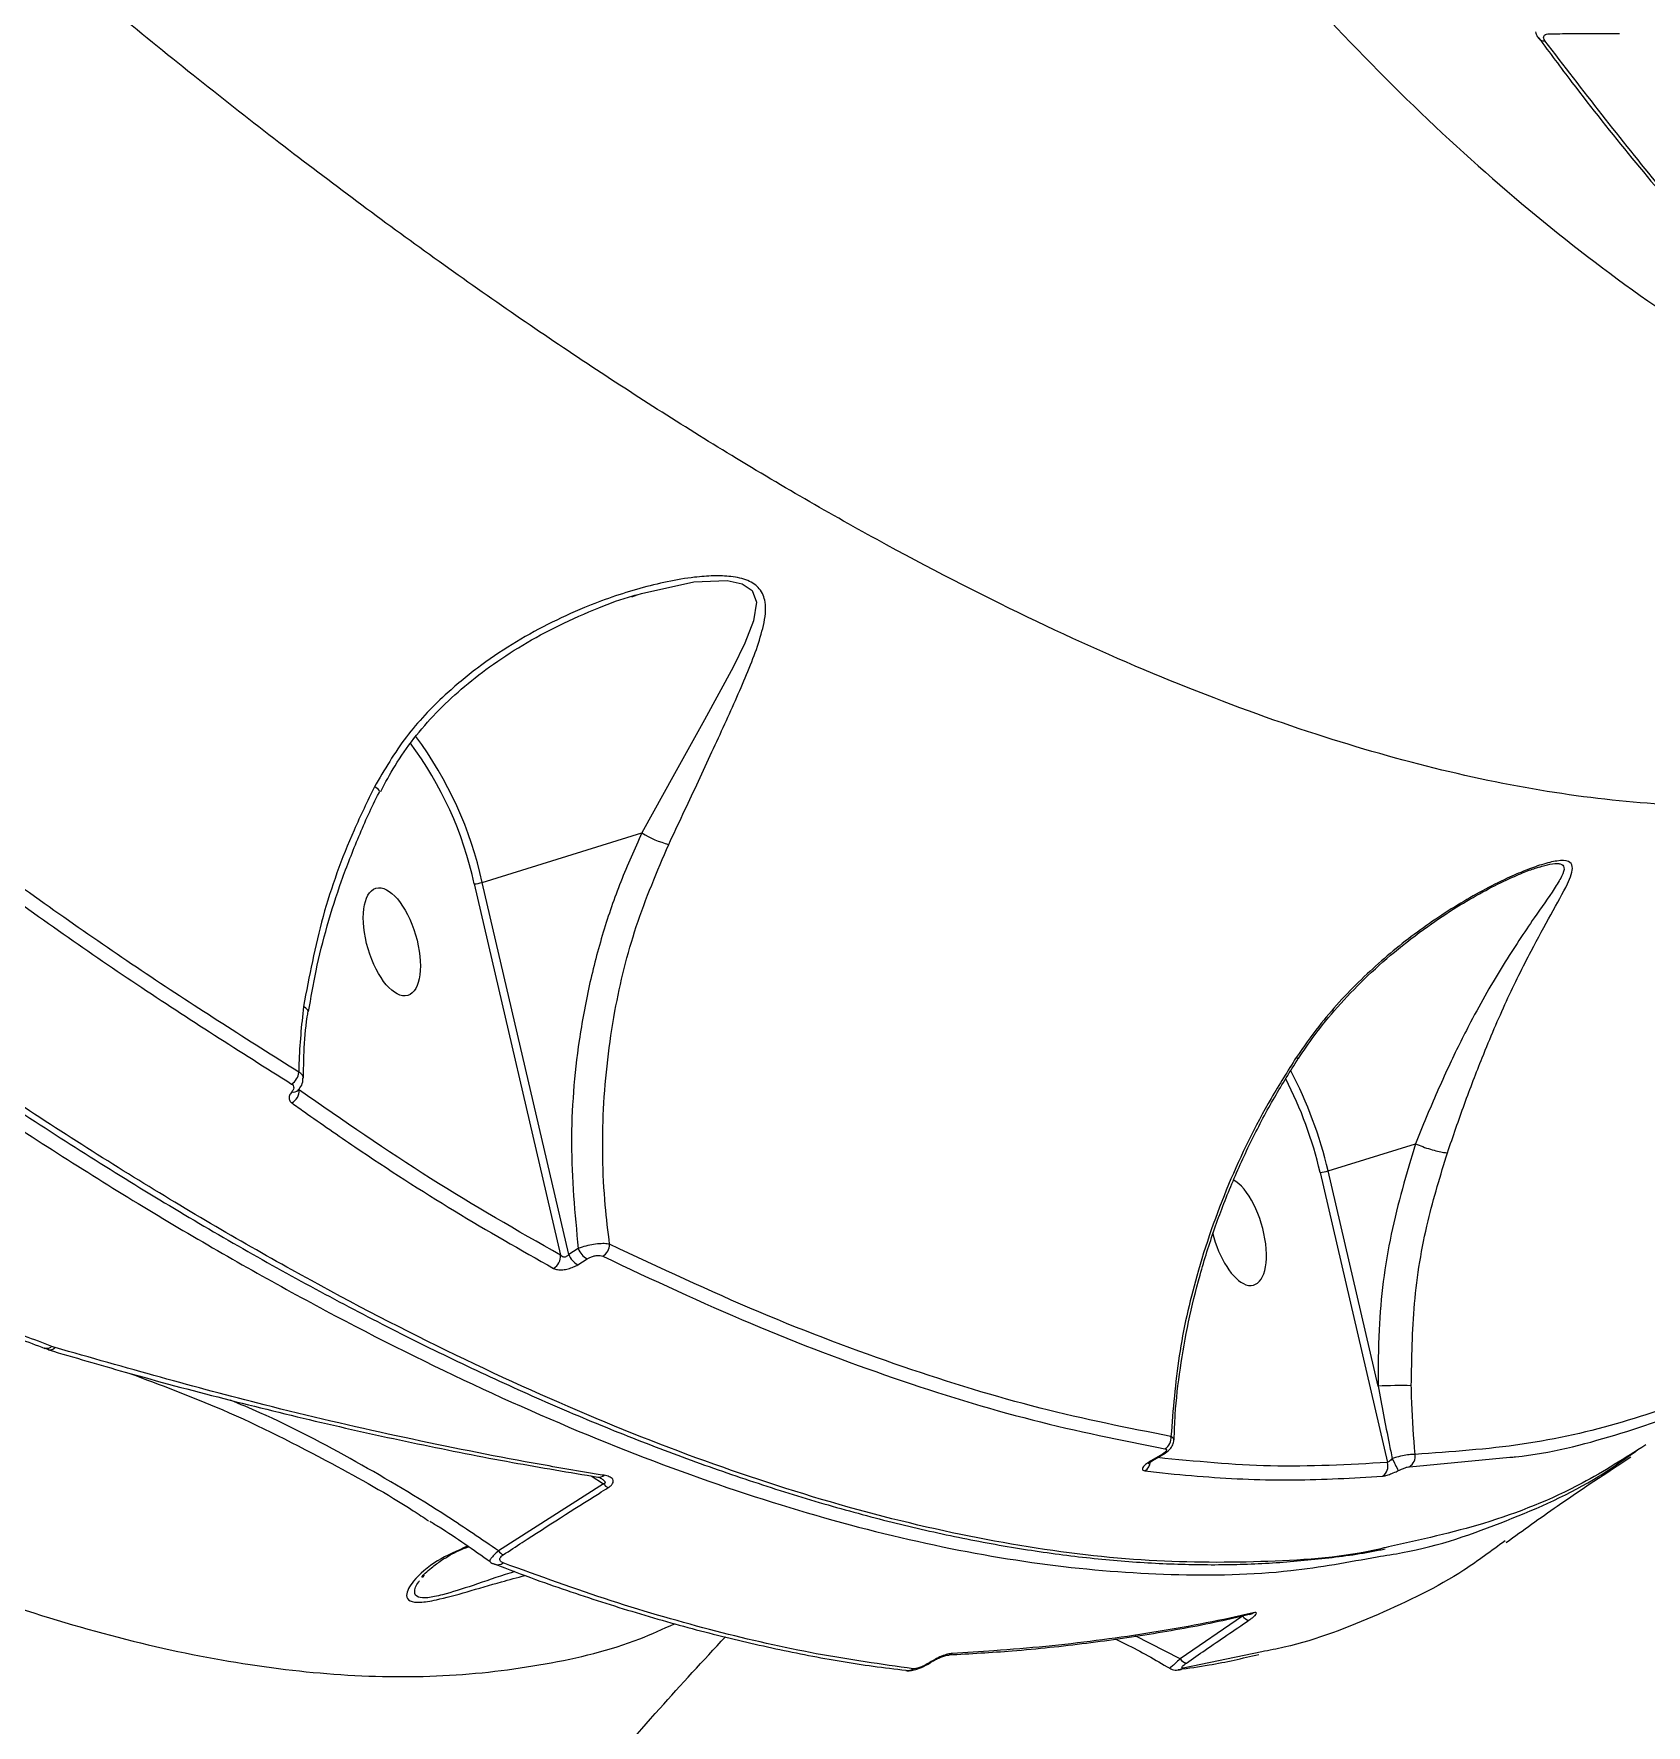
# Model space of a CAD drawing. Header units: millimetres. Extents: x -5550 to 7488, y -4093 to 4627.
# Drawn here: x -2308.2 to -2173.9, y 1506.7 to 1647.6 of the extents above; entities that cross this region are included whole.
import ezdxf

# ---------------------------------------------------------------- set-up
doc = ezdxf.new("R2010")
doc.units = ezdxf.units.MM
doc.layers.add('DIKOM_ОБЪЕКТ', color=7, linetype='Continuous')

msp = doc.modelspace()

# ---------------------------------------------------------------- linework, layer by layer
at = {"layer": 'DIKOM_ОБЪЕКТ', "color": 7, "linetype": 'Continuous', "lineweight": 15}
for p, q in [((-2182.868, 1647.224), (-2182.884, 1647.246)), ((-2258.388, 1600.706), (-2257.947, 1600.858)), ((-2270.834, 1576.916), (-2257.536, 1581.034)), ((-2271.497, 1576.792), (-2264.316, 1545.865)), ((-2263.637, 1545.923), (-2270.834, 1576.916)), ((-2200.395, 1552.888), (-2193.115, 1555.142)), ((-2201.058, 1552.764), (-2195.447, 1528.599)), ((-2196.233, 1534.967), (-2200.395, 1552.888)), ((-2262.849, 1546.413), (-2263.637, 1545.923)), ((-2262.887, 1545.068), (-2262.1, 1545.557)), ((-2307.336, 1538.149), (-2306.874, 1537.972)), ((-2306.426, 1538.176), (-2306.672, 1538.262)), ((-2306.391, 1538.166), (-2306.426, 1538.176)), ((-2214.334, 1529.204), (-2215.16, 1528.728)), ((-2215.046, 1528.737), (-2214.221, 1529.214)), ((-2193.615, 1528.248), (-2185.248, 1529.032)), ((-2261.765, 1527.484), (-2260.743, 1526.825)), ((-2260.743, 1526.825), (-2269.476, 1521.231)), ((-2275.824, 1519.015), (-2275.658, 1519.213)), ((-2207.509, 1515.806), (-2212.721, 1512.238)), ((-2212.721, 1512.238), (-2216.458, 1514.153)), ((-2205.915, 1512.826), (-2212.471, 1511.475))]:
    msp.add_line(p, q, dxfattribs=at)
at = {"layer": 'DIKOM_ОБЪЕКТ', "color": 7, "linetype": 'Continuous', "lineweight": 15, "flags": 128}
for points in [[(-2257.947, 1600.858), (-2257.571, 1600.987), (-2253.2, 1601.935), (-2250.443, 1602.05), (-2249.196, 1601.79), (-2248.364, 1601.226), (-2248.004, 1600.243), (-2248.236, 1598.708), (-2248.964, 1596.832), (-2249.945, 1594.852), (-2252.332, 1590.461), (-2254.828, 1585.959), (-2257.536, 1581.034), (-2257.536, 1581.034)], [(-2285.344, 1566.162), (-2285.343, 1566.186), (-2285.389, 1566.315), (-2285.517, 1566.449), (-2285.72, 1566.583)], [(-2215.048, 1528.74), (-2215.095, 1528.725), (-2215.16, 1528.728)], [(-2214.224, 1529.214), (-2214.269, 1529.2), (-2214.334, 1529.204)], [(-2233.563, 1511.946), (-2233.483, 1511.949), (-2233.471, 1511.955)]]:
    msp.add_lwpolyline(points, dxfattribs=at)
at = {"layer": 'DIKOM_ОБЪЕКТ', "color": 7, "linetype": 'Continuous', "lineweight": 15}
for centre, radius, start, end in [((-2182.39, 1647.617), 0.619, 219.4364, 275.79444), ((-2301.529, 1570.271), 31.406, 12.21531, 36.78637), ((-2301.3, 1570.335), 30.494, 12.22469, 36.65104), ((-2280.237, 1583.865), 1.089, 39.08485, 67.50757), ((-2253.471, 1587.503), 7.641, 237.85813, 256.13854), ((-2271.63, 1579.346), 2.557, 272.97323, 288.138), ((-2287.397, 1561.22), 1.29, 301.79123, 354.88592), ((-2234.281, 1544.998), 34.793, 13.10737, 27.77614), ((-2287.297, 1559.629), 1.234, 299.11205, 359.67234), ((-2286.553, 1560.002), 0.553, 254.86206, 313.81341), ((-2233.963, 1545.099), 33.786, 13.11307, 27.20528), ((-2201.191, 1555.319), 2.558, 272.97565, 288.13558), ((-2261.432, 1546.796), 1.205, 301.8795, 358.88414), ((-2265.501, 1545.785), 1.188, 300.89958, 3.88787), ((-2261.962, 1546.637), 1.821, 203.06326, 239.47008), ((-2261.175, 1547.12), 1.817, 202.90373, 239.37886), ((-2306.855, 1538.563), 0.578, 259.58366, 317.96047), ((-2306.824, 1538.57), 0.592, 258.38942, 317.00571), ((-2194.332, 1488.934), 46.072, 88.9155, 92.36513), ((-2214.547, 1530.656), 1.075, 302.0034, 5.97177), ((-2216.217, 1528.786), 1.047, 302.9057, 352.98061), ((-2196.44, 1528.312), 1.034, 303.87792, 16.07827), ((-2122.897, 1564.045), 80.244, 205.95137, 206.75575), ((-2194.157, 1529.116), 1.023, 302.04404, 9.09706), ((-2261.109, 1528.014), 0.641, 261.36248, 311.2327), ((-2259.712, 1527.617), 1.3, 217.5442, 239.93892), ((-2269.557, 1520.868), 0.786, 250.31341, 306.47693), ((-2268.469, 1522.05), 1.299, 219.15371, 241.73056), ((-2206.812, 1516.289), 0.848, 214.69424, 258.25681), ((-2207.088, 1516.685), 0.758, 281.85853, 305.7393), ((-2232.126, 1513.265), 0.715, 272.71903, 308.31995), ((-2212.027, 1512.74), 0.857, 215.8926, 259.32697), ((-2235.434, 1512.094), 0.828, 262.24415, 305.70406), ((-2212.934, 1512.084), 0.765, 275.01184, 307.21575)]:
    msp.add_arc(centre, radius, start, end, dxfattribs=at)
msp.add_ellipse((-2278.364, 1571.964), major_axis=(-1.322, 4.462), ratio=0.44303, dxfattribs=at)
for start_param, end_param in [(2.8365404, 5.8610463), (1.4622688, 2.8365404)]:
    msp.add_ellipse((-2207.902, 1547.841), major_axis=(-1.322, 4.462), ratio=0.44303, start_param=start_param, end_param=end_param, dxfattribs=at)
for points, knots in [([(-2260.415, 1991.843), (-2260.408, 1989.822), (-2260.387, 1983.963), (-2260.229, 1974.268), (-2259.887, 1962.769), (-2259.38, 1951.293), (-2258.712, 1939.848), (-2257.882, 1928.443), (-2256.891, 1917.086), (-2255.74, 1905.786), (-2254.429, 1894.552), (-2252.96, 1883.391), (-2251.334, 1872.313), (-2249.552, 1861.325), (-2247.615, 1850.435), (-2245.525, 1839.653), (-2243.282, 1828.986), (-2240.89, 1818.442), (-2238.35, 1808.029), (-2235.663, 1797.755), (-2232.832, 1787.627), (-2229.858, 1777.653), (-2226.745, 1767.841), (-2223.493, 1758.198), (-2220.106, 1748.731), (-2216.587, 1739.447), (-2212.937, 1730.354), (-2209.159, 1721.458), (-2205.257, 1712.766), (-2201.233, 1704.284), (-2197.09, 1696.019), (-2192.831, 1687.977), (-2188.46, 1680.164), (-2183.979, 1672.586), (-2179.392, 1665.249), (-2174.703, 1658.158), (-2169.914, 1651.318), (-2165.029, 1644.735), (-2160.052, 1638.414), (-2154.988, 1632.36), (-2149.838, 1626.577), (-2144.608, 1621.07), (-2139.301, 1615.842), (-2133.921, 1610.899), (-2128.473, 1606.243), (-2122.961, 1601.879), (-2117.388, 1597.809), (-2111.759, 1594.039), (-2106.079, 1590.564), (-2100.349, 1587.41), (-2095.664, 1585.042), (-2092.877, 1583.837), (-2092.028, 1583.47)], [0, 0, 0, 0, 0.0107474, 0.0311662, 0.0515854, 0.0720045, 0.0924238, 0.1128431, 0.1332627, 0.1536823, 0.1741021, 0.1945222, 0.2149424, 0.235363, 0.2557837, 0.2762049, 0.2966264, 0.3170482, 0.3374704, 0.3578932, 0.3783163, 0.3987397, 0.4191639, 0.4395884, 0.4600136, 0.4804391, 0.5008653, 0.5212924, 0.5417199, 0.5621478, 0.5825765, 0.6030056, 0.6234354, 0.6438659, 0.6642964, 0.6847274, 0.7051589, 0.7255903, 0.7460215, 0.7664524, 0.7868828, 0.8073123, 0.8277406, 0.8481671, 0.8685915, 0.8890133, 0.9094319, 0.9298468, 0.9502573, 0.9706631, 0.9910633, 1, 1, 1, 1]), ([(-2248.421, 1848.253), (-2247.588, 1843.97), (-2245.343, 1832.43), (-2241.172, 1814.021), (-2235.776, 1793.227), (-2229.731, 1772.854), (-2223.04, 1752.986), (-2215.709, 1733.707), (-2207.9, 1715.442), (-2199.651, 1698.228), (-2191.008, 1682.083), (-2181.832, 1666.741), (-2172.13, 1652.294), (-2161.926, 1638.813), (-2151.443, 1626.597), (-2140.725, 1615.654), (-2129.816, 1605.98), (-2118.545, 1597.373), (-2106.916, 1590.082), (-2098.561, 1585.466), (-2094.089, 1583.701), (-2093.65, 1583.527)], [0, 0, 0, 0, 0.0329057, 0.0886478, 0.1444328, 0.200175, 0.2575363, 0.3149439, 0.3723054, 0.4280473, 0.4838323, 0.5395744, 0.5969356, 0.6543438, 0.7117048, 0.7674462, 0.8232306, 0.8789721, 0.9363325, 0.9937398, 1, 1, 1, 1]), ([(-2276.346, 1800.361), (-2274.784, 1794.808), (-2271.662, 1783.7), (-2266.437, 1767.612), (-2260.819, 1751.987), (-2254.567, 1736.381), (-2247.67, 1720.952), (-2240.097, 1705.84), (-2232.017, 1691.457), (-2223.432, 1677.89), (-2214.356, 1665.214), (-2205.082, 1653.833), (-2195.66, 1643.725), (-2186.137, 1634.848), (-2176.257, 1626.918), (-2166.018, 1620.126), (-2158.095, 1615.568), (-2153.572, 1613.686), (-2152.634, 1613.296)], [0, 0, 0, 0, 0.0603084, 0.1206169, 0.1815257, 0.2424342, 0.3097678, 0.3771529, 0.4444855, 0.5138028, 0.5831775, 0.6524938, 0.7177087, 0.7829726, 0.8481869, 0.9152831, 0.9824338, 1, 1, 1, 1]), ([(-2510.351, 1766.924), (-2509.459, 1765.64), (-2506.362, 1761.185), (-2500.979, 1753.649), (-2494.218, 1744.339), (-2487.404, 1735.166), (-2480.557, 1726.14), (-2473.675, 1717.264), (-2466.756, 1708.532), (-2459.798, 1699.941), (-2452.798, 1691.489), (-2445.754, 1683.173), (-2438.665, 1674.991), (-2431.529, 1666.941), (-2424.342, 1659.02), (-2417.112, 1651.236), (-2409.861, 1643.613), (-2402.62, 1636.185), (-2395.409, 1628.971), (-2388.23, 1621.976), (-2381.082, 1615.195), (-2373.961, 1608.624), (-2366.865, 1602.263), (-2359.791, 1596.109), (-2352.739, 1590.161), (-2345.706, 1584.416), (-2338.69, 1578.874), (-2331.692, 1573.536), (-2324.729, 1568.415), (-2317.831, 1563.533), (-2311.022, 1558.909), (-2304.31, 1554.549), (-2297.691, 1550.447), (-2291.163, 1546.603), (-2284.723, 1543.015), (-2278.369, 1539.682), (-2272.1, 1536.602), (-2265.914, 1533.776), (-2259.809, 1531.203), (-2253.783, 1528.882), (-2247.85, 1526.82), (-2242.029, 1525.023), (-2236.345, 1523.502), (-2230.809, 1522.258), (-2225.419, 1521.292), (-2220.173, 1520.601), (-2215.07, 1520.185), (-2210.109, 1520.045), (-2205.283, 1520.173), (-2200.613, 1520.604), (-2197.403, 1521.025), (-2195.795, 1521.379), (-2195.649, 1521.411)], [0, 0, 0, 0, 0.0084251, 0.0292333, 0.0500477, 0.0707635, 0.0913836, 0.1119317, 0.1324313, 0.1529057, 0.1733786, 0.1938685, 0.2143959, 0.2349841, 0.2556564, 0.2764361, 0.2972622, 0.3180169, 0.338669, 0.3592425, 0.3797608, 0.4002475, 0.4207261, 0.4412174, 0.4617397, 0.4823162, 0.5029702, 0.5237254, 0.5445648, 0.565375, 0.5860702, 0.6066809, 0.6272298, 0.647741, 0.6682376, 0.6887428, 0.7092723, 0.7298495, 0.7504969, 0.7712378, 0.7920825, 0.8129239, 0.8336672, 0.8543149, 0.8748886, 0.8954098, 0.9158997, 0.9363787, 0.9568671, 0.9773792, 0.9979349, 1, 1, 1, 1]), ([(-2195.368, 1521.576), (-2195.613, 1521.514), (-2198.738, 1520.727), (-2205.34, 1520.252), (-2215.28, 1520.238), (-2225.985, 1521.5), (-2237.344, 1523.91), (-2249.132, 1527.458), (-2261.291, 1532.092), (-2273.767, 1537.754), (-2286.762, 1544.535), (-2300.252, 1552.462), (-2314.201, 1561.532), (-2328.304, 1571.547), (-2342.506, 1582.45), (-2356.756, 1594.165), (-2371.286, 1606.885), (-2386.055, 1620.607), (-2401.018, 1635.308), (-2415.217, 1650.013), (-2428.611, 1664.546), (-2441.181, 1678.759), (-2453.706, 1693.497), (-2466.15, 1708.728), (-2478.379, 1724.285), (-2490.335, 1740.09), (-2500.794, 1754.409), (-2507.232, 1763.568), (-2509.854, 1767.298)], [0, 0, 0, 0, 0.0035461, 0.0451912, 0.0868043, 0.129626, 0.1724826, 0.2153046, 0.2569179, 0.2985632, 0.3401766, 0.3829987, 0.4258557, 0.4686776, 0.5102912, 0.5519366, 0.5935499, 0.636372, 0.6792288, 0.722051, 0.758268, 0.7945271, 0.8307861, 0.867389, 0.9039916, 0.9396728, 0.9754346, 1, 1, 1, 1]), ([(-2144.176, 1587.937), (-2145.257, 1587.433), (-2148.575, 1585.883), (-2154.82, 1584.36), (-2162.818, 1583.272), (-2171.506, 1583.207), (-2180.839, 1584.136), (-2190.816, 1586.103), (-2201.441, 1589.123), (-2212.704, 1593.239), (-2224.641, 1598.496), (-2237.087, 1604.852), (-2249.736, 1612.142), (-2262.461, 1620.246), (-2275.191, 1629.059), (-2288.275, 1638.817), (-2301.681, 1649.525), (-2315.363, 1661.166), (-2328.937, 1673.412), (-2342.352, 1686.186), (-2355.566, 1699.408), (-2368.869, 1713.364), (-2382.216, 1728.048), (-2395.581, 1743.387), (-2404.354, 1754.04), (-2408.739, 1759.365)], [0, 0, 0, 0, 0.0209045, 0.0641637, 0.1074556, 0.1507143, 0.1952215, 0.2397647, 0.2842717, 0.3303885, 0.3765055, 0.4232847, 0.4700641, 0.5140002, 0.5579708, 0.6019074, 0.6471239, 0.6923774, 0.7375949, 0.7807363, 0.8239091, 0.8670507, 0.911356, 0.9556947, 1, 1, 1, 1]), ([(-2183.132, 1647.745), (-2183.087, 1647.613), (-2183.024, 1647.425), (-2182.896, 1647.278), (-2182.858, 1647.234)], [0, 0, 0, 0, 0.6984642, 1, 1, 1, 1]), ([(-2182.857, 1647.261), (-2181.934, 1646.015), (-2179.381, 1642.567), (-2175.097, 1637.207), (-2170.02, 1631.168), (-2164.865, 1625.425), (-2159.639, 1619.969), (-2154.339, 1614.785), (-2148.951, 1609.907), (-2145.166, 1606.626), (-2143.161, 1605.058), (-2143, 1604.932)], [0, 0, 0, 0, 0.0741269, 0.205133, 0.3360714, 0.4666817, 0.5968877, 0.7270852, 0.8576689, 0.9885181, 1, 1, 1, 1]), ([(-2182.327, 1647.001), (-2182.334, 1647.011), (-2182.387, 1647.084), (-2182.448, 1647.211), (-2182.451, 1647.368), (-2182.371, 1647.49), (-2182.212, 1647.574), (-2182.056, 1647.586), (-2181.978, 1647.592)], [0, 0, 0, 0, 0.0354521, 0.2572979, 0.4481927, 0.6281007, 0.814332, 1, 1, 1, 1]), ([(-2142.534, 1604.771), (-2145.987, 1607.686), (-2152.894, 1613.516), (-2162.97, 1623.63), (-2172.837, 1634.659), (-2179.164, 1642.887), (-2182.327, 1647.001)], [0, 0, 0, 0, 0.2486163, 0.4972329, 0.7486171, 1, 1, 1, 1]), ([(-2181.978, 1647.592), (-2181.392, 1647.6), (-2179.436, 1647.627), (-2177.48, 1647.625), (-2176.111, 1647.623)], [0, 0, 0, 0, 0.2996273, 1, 1, 1, 1]), ([(-2255.301, 1580.085), (-2254.513, 1581.758), (-2252.915, 1585.151), (-2250.727, 1589.882), (-2249.073, 1593.578), (-2247.97, 1596.345), (-2247.345, 1598.38), (-2247.132, 1600.106), (-2247.61, 1601.382), (-2248.649, 1602.112), (-2250.043, 1602.423), (-2251.58, 1602.469), (-2254.109, 1602.273), (-2257.768, 1601.484), (-2262.924, 1599.691), (-2267.459, 1597.397), (-2271.265, 1594.817), (-2274.275, 1592.306), (-2277.334, 1589.106), (-2278.983, 1586.297), (-2279.82, 1584.871)], [0, 0, 0, 0, 0.0820677, 0.1664736, 0.2508349, 0.2942469, 0.3376029, 0.3839945, 0.4157883, 0.4428475, 0.469838, 0.4939836, 0.5187279, 0.5886158, 0.6603849, 0.7589145, 0.8097123, 0.8604924, 0.9291634, 1, 1, 1, 1]), ([(-2279.291, 1584.496), (-2278.908, 1585.218), (-2278.094, 1586.753), (-2276.542, 1588.94), (-2274.702, 1591.08), (-2272.574, 1593.063), (-2270.167, 1594.96), (-2267.447, 1596.742), (-2264.405, 1598.395), (-2261.33, 1599.742), (-2259.14, 1600.567), (-2258.072, 1600.843), (-2257.955, 1600.874)], [0, 0, 0, 0, 0.087463, 0.1860359, 0.2878786, 0.3919703, 0.5003617, 0.6199356, 0.7450085, 0.8769158, 0.9865138, 1, 1, 1, 1]), ([(-2286.112, 1561.105), (-2290.335, 1563.776), (-2298.782, 1569.119), (-2311.823, 1578.298), (-2325.095, 1588.253), (-2334.123, 1595.632), (-2338.637, 1599.321)], [0, 0, 0, 0, 0.248615, 0.4972308, 0.7486155, 1, 1, 1, 1]), ([(-2339.318, 1598.387), (-2334.847, 1594.733), (-2325.906, 1587.425), (-2312.66, 1577.479), (-2299.548, 1568.239), (-2290.994, 1562.828), (-2286.718, 1560.123)], [0, 0, 0, 0, 0.2486158, 0.4972321, 0.748616, 1, 1, 1, 1]), ([(-2279.82, 1584.871), (-2280.399, 1583.674), (-2282.096, 1580.164), (-2284.312, 1574.033), (-2285.247, 1569.087), (-2285.72, 1566.583)], [0, 0, 0, 0, 0.203547, 0.5968366, 1, 1, 1, 1]), ([(-2285.293, 1566.152), (-2285.103, 1567.286), (-2284.705, 1569.671), (-2283.777, 1573.314), (-2282.594, 1577.057), (-2281.134, 1580.746), (-2280.036, 1583.242), (-2279.373, 1584.472), (-2279.344, 1584.527)], [0, 0, 0, 0, 0.1822329, 0.383379, 0.5854559, 0.7880504, 0.9906129, 1, 1, 1, 1]), ([(-2257.536, 1581.034), (-2258.145, 1579.692), (-2259.363, 1577.007), (-2260.817, 1572.738), (-2261.984, 1568.314), (-2263.043, 1562.465), (-2263.653, 1555.101), (-2263.119, 1549.333), (-2262.849, 1546.413)], [0, 0, 0, 0, 0.1264047, 0.2528137, 0.382976, 0.5131458, 0.7535718, 1, 1, 1, 1]), ([(-2260.227, 1546.773), (-2260.358, 1547.853), (-2260.808, 1551.582), (-2260.901, 1558.114), (-2259.989, 1565.928), (-2258.172, 1573.372), (-2256.265, 1577.832), (-2255.301, 1580.085)], [0, 0, 0, 0, 0.095305, 0.3289406, 0.5680088, 0.7817935, 1, 1, 1, 1]), ([(-2190.45, 1554.404), (-2189.98, 1555.764), (-2189.025, 1558.526), (-2187.389, 1562.811), (-2185.521, 1567.159), (-2183.568, 1571.092), (-2181.787, 1574.326), (-2180.631, 1576.367), (-2180.109, 1577.605), (-2179.988, 1578.276), (-2180.269, 1578.729), (-2181.203, 1578.77), (-2182.551, 1578.434), (-2183.985, 1577.915), (-2186.334, 1576.894), (-2189.675, 1575.084), (-2193.789, 1572.265), (-2197.699, 1568.894), (-2200.807, 1565.533), (-2202.432, 1563.209), (-2203.042, 1562.336)], [0, 0, 0, 0, 0.0631582, 0.1282525, 0.2159343, 0.3060565, 0.3825683, 0.4604901, 0.4898733, 0.5197479, 0.5505536, 0.5816504, 0.6087209, 0.6339807, 0.6598623, 0.7307924, 0.8036885, 0.8782886, 0.9542763, 1, 1, 1, 1]), ([(-2202.868, 1562.235), (-2202.441, 1562.876), (-2201.443, 1564.375), (-2199.599, 1566.593), (-2197.367, 1568.931), (-2194.854, 1571.179), (-2192.261, 1573.173), (-2189.778, 1574.83), (-2187.581, 1576.11), (-2185.736, 1577.042), (-2184.268, 1577.686), (-2183.318, 1578.049), (-2182.904, 1578.167), (-2182.792, 1578.199)], [0, 0, 0, 0, 0.0852887, 0.1993146, 0.3189428, 0.4443639, 0.5755026, 0.6856458, 0.7814103, 0.8677653, 0.9299518, 0.981033, 1, 1, 1, 1]), ([(-2182.791, 1578.191), (-2182.49, 1578.282), (-2181.816, 1578.487), (-2181.305, 1578.51), (-2180.882, 1578.433), (-2180.643, 1578.153), (-2180.902, 1577.417), (-2181.739, 1576.063), (-2183.401, 1573.737), (-2185.82, 1570.12), (-2188.253, 1565.885), (-2190.393, 1561.56), (-2191.917, 1558.095), (-2192.812, 1555.884), (-2193.108, 1555.143), (-2193.108, 1555.142)], [0, 0, 0, 0, 0.0289055, 0.0648183, 0.0723266, 0.1154103, 0.1756965, 0.2387792, 0.3629704, 0.5302358, 0.7014203, 0.8194774, 0.940188, 0.9999359, 1, 1, 1, 1]), ([(-2332.384, 1572.546), (-2329.64, 1570.518), (-2322.247, 1565.054), (-2310.4, 1556.948), (-2296.956, 1548.504), (-2283.716, 1541.02), (-2270.732, 1534.547), (-2258.058, 1529.138), (-2245.972, 1524.909), (-2234.502, 1521.851), (-2223.657, 1519.913), (-2213.285, 1519.109), (-2204.104, 1519.3), (-2198.669, 1520.311), (-2196.299, 1520.752)], [0, 0, 0, 0, 0.0513102, 0.1382294, 0.2252154, 0.3121345, 0.401578, 0.4910946, 0.5805386, 0.6674575, 0.7544434, 0.8413623, 0.9308064, 1, 1, 1, 1]), ([(-2285.72, 1566.583), (-2285.889, 1564.999), (-2286.084, 1563.171), (-2286.109, 1561.348), (-2286.112, 1561.105)], [0, 0, 0, 0, 0.8666412, 1, 1, 1, 1]), ([(-2285.718, 1560.623), (-2285.711, 1561.339), (-2285.695, 1563.027), (-2285.545, 1564.889), (-2285.361, 1566.002), (-2285.336, 1566.15)], [0, 0, 0, 0, 0.3895202, 0.9186598, 1, 1, 1, 1]), ([(-2203.042, 1562.336), (-2203.754, 1561.207), (-2205.891, 1557.813), (-2208.854, 1551.739), (-2211.363, 1544.507), (-2212.959, 1537.433), (-2213.304, 1533.002), (-2213.478, 1530.767)], [0, 0, 0, 0, 0.1161139, 0.348863, 0.5873456, 0.7918617, 1, 1, 1, 1]), ([(-2202.901, 1562.258), (-2202.896, 1562.253), (-2202.878, 1562.238), (-2202.954, 1562.282), (-2203.027, 1562.327), (-2203.042, 1562.336)], [0, 0, 0, 0, 0.2452474, 0.8403071, 1, 1, 1, 1]), ([(-2285.769, 1560.625), (-2285.762, 1560.654), (-2285.733, 1560.787), (-2285.872, 1560.955), (-2286.052, 1561.067), (-2286.112, 1561.105)], [0, 0, 0, 0, 0.1589364, 0.7181553, 1, 1, 1, 1]), ([(-2213.21, 1530.49), (-2213.188, 1531.184), (-2213.126, 1533.15), (-2212.732, 1536.441), (-2212.05, 1540.329), (-2211.095, 1544.214), (-2209.892, 1548.054), (-2208.448, 1551.82), (-2206.771, 1555.485), (-2204.93, 1558.977), (-2203.541, 1561.177), (-2202.871, 1562.239)], [0, 0, 0, 0, 0.0649297, 0.1839257, 0.3029228, 0.4219175, 0.5407833, 0.658115, 0.7748601, 0.8913466, 1, 1, 1, 1]), ([(-2286.697, 1559.468), (-2286.773, 1559.365), (-2286.926, 1559.16), (-2286.943, 1558.856), (-2286.833, 1558.658), (-2286.722, 1558.571), (-2286.697, 1558.551)], [0, 0, 0, 0, 0.3053906, 0.6114688, 0.9125579, 1, 1, 1, 1]), ([(-2286.718, 1560.123), (-2286.693, 1560.106), (-2286.605, 1560.045), (-2286.522, 1559.901), (-2286.534, 1559.686), (-2286.643, 1559.541), (-2286.697, 1559.468)], [0, 0, 0, 0, 0.1085536, 0.398336, 0.6996694, 1, 1, 1, 1]), ([(-2286.182, 1559.612), (-2286.125, 1559.671), (-2285.94, 1559.863), (-2285.77, 1560.212), (-2285.768, 1560.506), (-2285.768, 1560.612)], [0, 0, 0, 0, 0.2177899, 0.7204216, 1, 1, 1, 1]), ([(-2286.178, 1559.595), (-2286.18, 1559.592), (-2286.184, 1559.585), (-2286.171, 1559.6), (-2286.163, 1559.608)], [0, 0, 0, 0, 0.4210655, 1, 1, 1, 1]), ([(-2286.064, 1559.622), (-2286.073, 1559.63), (-2286.094, 1559.65), (-2286.103, 1559.678), (-2286.108, 1559.694)], [0, 0, 0, 0, 0.4205977, 1, 1, 1, 1]), ([(-2264.316, 1545.865), (-2267.922, 1547.917), (-2275.142, 1552.026), (-2282.42, 1557.088), (-2286.064, 1559.622)], [0, 0, 0, 0, 0.4993562, 1, 1, 1, 1]), ([(-2286.697, 1558.551), (-2286.346, 1558.301), (-2284.592, 1557.049), (-2280.07, 1553.927), (-2273.139, 1549.434), (-2267.642, 1546.323), (-2264.891, 1544.766)], [0, 0, 0, 0, 0.0480628, 0.2403218, 0.6198781, 1, 1, 1, 1]), ([(-2193.115, 1555.142), (-2193.856, 1552.655), (-2195.357, 1547.621), (-2196.212, 1540.773), (-2196.228, 1536.531), (-2196.233, 1534.967)], [0, 0, 0, 0, 0.3814288, 0.7719541, 1, 1, 1, 1]), ([(-2193.46, 1534.998), (-2193.425, 1537.283), (-2193.353, 1541.897), (-2192.283, 1548.434), (-2191.028, 1552.521), (-2190.45, 1554.404)], [0, 0, 0, 0, 0.3460013, 0.6987432, 1, 1, 1, 1]), ([(-2193.108, 1555.142), (-2193.11, 1555.142), (-2193.112, 1555.143), (-2193.114, 1555.142), (-2193.115, 1555.142)], [0, 0, 0, 0, 0.5406394, 1, 1, 1, 1]), ([(-2193.108, 1555.142), (-2192.914, 1555.061), (-2192.524, 1554.901), (-2191.869, 1554.683), (-2191.255, 1554.514), (-2190.793, 1554.424), (-2190.554, 1554.402), (-2190.469, 1554.404), (-2190.45, 1554.404)], [0, 0, 0, 0, 0.2045915, 0.4091838, 0.6137957, 0.8184087, 0.9603805, 1, 1, 1, 1]), ([(-2260.227, 1546.773), (-2260.365, 1546.796), (-2260.64, 1546.843), (-2261.236, 1546.813), (-2261.883, 1546.71), (-2262.44, 1546.565), (-2262.739, 1546.454), (-2262.849, 1546.413)], [0, 0, 0, 0, 0.2193537, 0.4388215, 0.656053, 0.8732973, 1, 1, 1, 1]), ([(-2213.478, 1530.767), (-2217.077, 1531.48), (-2224.276, 1532.906), (-2235.762, 1536.436), (-2247.696, 1540.908), (-2256.05, 1544.818), (-2260.227, 1546.773)], [0, 0, 0, 0, 0.2484746, 0.4969504, 0.7484751, 1, 1, 1, 1]), ([(-2263.637, 1545.923), (-2263.669, 1545.884), (-2263.726, 1545.814), (-2263.817, 1545.754), (-2263.907, 1545.716), (-2263.975, 1545.703), (-2264.069, 1545.706), (-2264.133, 1545.723), (-2264.231, 1545.774), (-2264.278, 1545.824), (-2264.316, 1545.865)], [0, 0, 0, 0, 0.1793815, 0.3190958, 0.3689875, 0.5165222, 0.5564693, 0.7165546, 0.7656037, 1, 1, 1, 1]), ([(-2262.1, 1545.557), (-2262.025, 1545.599), (-2261.866, 1545.689), (-2261.579, 1545.789), (-2261.277, 1545.845), (-2260.995, 1545.845), (-2260.862, 1545.797), (-2260.796, 1545.773)], [0, 0, 0, 0, 0.179836, 0.3801278, 0.5812477, 0.7907069, 1, 1, 1, 1]), ([(-2260.796, 1545.773), (-2256.663, 1543.838), (-2248.397, 1539.968), (-2236.485, 1535.488), (-2224.926, 1531.916), (-2217.627, 1530.468), (-2213.977, 1529.744)], [0, 0, 0, 0, 0.2484765, 0.4969538, 0.7484774, 1, 1, 1, 1]), ([(-2264.891, 1544.766), (-2264.79, 1544.725), (-2264.588, 1544.643), (-2264.15, 1544.635), (-2263.679, 1544.717), (-2263.238, 1544.869), (-2262.998, 1545.005), (-2262.887, 1545.068)], [0, 0, 0, 0, 0.2131132, 0.4264746, 0.6306147, 0.8289436, 1, 1, 1, 1]), ([(-2306.672, 1538.262), (-2308.179, 1538.844), (-2311.19, 1540.008), (-2316.453, 1541.208), (-2322.148, 1541.963), (-2328.233, 1542.207), (-2334.584, 1541.921), (-2341.083, 1541.088), (-2347.615, 1539.702), (-2354.062, 1537.761), (-2360.299, 1535.288), (-2366.203, 1532.303), (-2371.728, 1528.875), (-2374.96, 1526.247), (-2376.576, 1524.932)], [0, 0, 0, 0, 0.0836183, 0.1671657, 0.2504176, 0.333852, 0.4173028, 0.5004877, 0.5837375, 0.6671381, 0.7504569, 0.8333953, 0.9166275, 1, 1, 1, 1]), ([(-2376.184, 1524.876), (-2374.85, 1525.973), (-2372.385, 1528), (-2368.598, 1530.514), (-2365.326, 1532.427), (-2362.556, 1533.864), (-2360.096, 1535.023), (-2356.083, 1536.747), (-2350.177, 1538.81), (-2343.216, 1540.471), (-2337.135, 1541.399), (-2332.124, 1541.826), (-2328.191, 1541.906), (-2325.127, 1541.825), (-2322.511, 1541.666), (-2319.332, 1541.333), (-2315.567, 1540.705), (-2311.334, 1539.684), (-2308.684, 1538.654), (-2307.258, 1538.099)], [0, 0, 0, 0, 0.0701782, 0.1297358, 0.1786054, 0.217133, 0.2493483, 0.2821771, 0.3826548, 0.4841498, 0.5520138, 0.6189919, 0.681541, 0.7109159, 0.746132, 0.7924444, 0.8499813, 0.9192978, 1, 1, 1, 1]), ([(-2161.166, 1538.563), (-2163.476, 1537.233), (-2168.098, 1534.573), (-2175.838, 1531.817), (-2184.113, 1529.905), (-2190.136, 1529.486), (-2193.147, 1529.277)], [0, 0, 0, 0, 0.2486159, 0.4972316, 0.7486159, 1, 1, 1, 1]), ([(-2353.307, 1537.465), (-2349.776, 1535.373), (-2342.714, 1531.189), (-2332.433, 1525.865), (-2322.408, 1521.263), (-2312.346, 1517.337), (-2302.342, 1514.204), (-2292.476, 1511.988), (-2283.016, 1510.793), (-2274.002, 1510.653), (-2265.522, 1511.682), (-2259.125, 1513.198), (-2255.778, 1514.736), (-2254.828, 1515.172)], [0, 0, 0, 0, 0.0886952, 0.1773895, 0.2669675, 0.3565451, 0.4555717, 0.554674, 0.6536988, 0.7556429, 0.8576714, 0.9596141, 1, 1, 1, 1]), ([(-2306.672, 1538.262), (-2306.748, 1538.213), (-2306.903, 1538.113), (-2307.112, 1538.067), (-2307.223, 1538.102), (-2307.259, 1538.113)], [0, 0, 0, 0, 0.3885488, 0.7973991, 1, 1, 1, 1]), ([(-2306.98, 1538), (-2306.973, 1537.998), (-2306.964, 1537.996), (-2306.956, 1537.993), (-2306.955, 1537.993)], [0, 0, 0, 0, 0.7915835, 1, 1, 1, 1]), ([(-2306.947, 1537.98), (-2304.821, 1537.354), (-2299.903, 1535.905), (-2292.33, 1533.891), (-2284.203, 1531.895), (-2276.195, 1530.128), (-2268.509, 1528.602), (-2263.568, 1527.781), (-2261.204, 1527.387)], [0, 0, 0, 0, 0.1335547, 0.3089486, 0.4846374, 0.6608108, 0.8376586, 1, 1, 1, 1]), ([(-2260.686, 1527.531), (-2261.121, 1527.602), (-2263.295, 1527.957), (-2269.002, 1528.956), (-2277.954, 1530.76), (-2290.914, 1533.766), (-2300.549, 1536.505), (-2306.391, 1538.166)], [0, 0, 0, 0, 0.029991, 0.1499531, 0.3900716, 0.6301916, 1, 1, 1, 1]), ([(-2185.248, 1529.032), (-2185.092, 1529.046), (-2181.989, 1529.328), (-2176.428, 1530.811), (-2168.594, 1533.487), (-2163.916, 1536.187), (-2161.578, 1537.536)], [0, 0, 0, 0, 0.017146, 0.3423502, 0.6711746, 1, 1, 1, 1]), ([(-2300.256, 1536.044), (-2297.649, 1535.071), (-2291.819, 1532.897), (-2283.998, 1528.907), (-2278.31, 1525.743), (-2275.734, 1524.029), (-2275.316, 1523.751)], [0, 0, 0, 0, 0.2955444, 0.6610133, 0.9449645, 1, 1, 1, 1]), ([(-2196.233, 1534.967), (-2195.929, 1533.366), (-2195.546, 1531.35), (-2195.134, 1529.343), (-2195.049, 1528.93)], [0, 0, 0, 0, 0.7939408, 1, 1, 1, 1]), ([(-2193.147, 1529.277), (-2193.258, 1530.696), (-2193.406, 1532.595), (-2193.449, 1534.512), (-2193.46, 1534.998)], [0, 0, 0, 0, 0.7468322, 1, 1, 1, 1]), ([(-2269.476, 1521.231), (-2270.889, 1522.197), (-2274.726, 1524.821), (-2281.325, 1528.714), (-2287.382, 1531.953), (-2291.004, 1533.454), (-2291.836, 1533.798)], [0, 0, 0, 0, 0.2021992, 0.5487554, 0.8963846, 1, 1, 1, 1]), ([(-2214.226, 1529.217), (-2214.184, 1529.241), (-2213.923, 1529.384), (-2213.603, 1529.632), (-2213.33, 1530.047), (-2213.22, 1530.339), (-2213.24, 1530.48), (-2213.241, 1530.485)], [0, 0, 0, 0, 0.0807709, 0.5011598, 0.7592282, 0.9924762, 1, 1, 1, 1]), ([(-2213.241, 1530.489), (-2213.257, 1530.558), (-2213.28, 1530.666), (-2213.425, 1530.74), (-2213.478, 1530.767)], [0, 0, 0, 0, 0.6382401, 1, 1, 1, 1]), ([(-2173.941, 1530.064), (-2175.677, 1528.958), (-2179.87, 1526.287), (-2187.008, 1523.418), (-2192.693, 1522.165), (-2195.368, 1521.576)], [0, 0, 0, 0, 0.2723319, 0.6575556, 1, 1, 1, 1]), ([(-2215.16, 1528.728), (-2215.287, 1528.65), (-2215.541, 1528.492), (-2215.785, 1528.264), (-2215.884, 1528.079), (-2215.841, 1527.952), (-2215.711, 1527.922), (-2215.648, 1527.907)], [0, 0, 0, 0, 0.2064253, 0.4133672, 0.6142513, 0.8135063, 1, 1, 1, 1]), ([(-2215.385, 1528.504), (-2215.384, 1528.506), (-2215.381, 1528.508), (-2215.326, 1528.558), (-2215.221, 1528.636), (-2215.106, 1528.705), (-2215.046, 1528.741)], [0, 0, 0, 0, 0.1663839, 0.3776744, 0.6733666, 1, 1, 1, 1]), ([(-2195.447, 1528.599), (-2198.673, 1528.417), (-2204.939, 1528.065), (-2211.436, 1528.696), (-2214.587, 1529.003)], [0, 0, 0, 0, 0.5149116, 1, 1, 1, 1]), ([(-2213.977, 1529.744), (-2213.946, 1529.736), (-2213.872, 1529.716), (-2213.839, 1529.641), (-2213.903, 1529.52), (-2214.071, 1529.365), (-2214.246, 1529.257), (-2214.334, 1529.204)], [0, 0, 0, 0, 0.1488096, 0.348694, 0.5573059, 0.7790919, 1, 1, 1, 1]), ([(-2196.299, 1520.752), (-2195.589, 1520.857), (-2191.756, 1521.426), (-2185.573, 1523.632), (-2179.033, 1526.496), (-2175.662, 1528.908), (-2174.594, 1529.671)], [0, 0, 0, 0, 0.0857653, 0.4632257, 0.8300288, 1, 1, 1, 1]), ([(-2195.049, 1528.93), (-2195.067, 1528.911), (-2195.129, 1528.844), (-2195.236, 1528.741), (-2195.359, 1528.64), (-2195.418, 1528.612), (-2195.447, 1528.599)], [0, 0, 0, 0, 0.1261654, 0.4365825, 0.7262867, 1, 1, 1, 1]), ([(-2193.147, 1529.277), (-2193.261, 1529.278), (-2193.488, 1529.278), (-2194.038, 1529.188), (-2194.582, 1529.064), (-2194.924, 1528.966), (-2195.049, 1528.93)], [0, 0, 0, 0, 0.2784038, 0.5566775, 0.8378951, 1, 1, 1, 1]), ([(-2185.558, 1521.938), (-2184.151, 1522.956), (-2180.789, 1525.386), (-2177.234, 1527.72), (-2175.167, 1529.077)], [0, 0, 0, 0, 0.4186011, 1, 1, 1, 1]), ([(-2261.207, 1527.375), (-2261.19, 1527.374), (-2261.086, 1527.367), (-2261.011, 1527.332), (-2261.012, 1527.334), (-2261.012, 1527.334)], [0, 0, 0, 0, 0.1182281, 0.7325414, 1, 1, 1, 1]), ([(-2261.037, 1527.342), (-2260.955, 1527.291), (-2260.801, 1527.195), (-2260.654, 1527.056), (-2260.598, 1526.954), (-2260.603, 1526.9), (-2260.618, 1526.876), (-2260.642, 1526.856), (-2260.679, 1526.836), (-2260.719, 1526.829), (-2260.743, 1526.825)], [0, 0, 0, 0, 0.3372157, 0.6291923, 0.7697357, 0.8183959, 0.8675228, 0.8812936, 0.9295048, 1, 1, 1, 1]), ([(-2260.363, 1526.491), (-2260.28, 1526.548), (-2260.114, 1526.662), (-2259.966, 1526.842), (-2259.897, 1527.033), (-2259.962, 1527.248), (-2260.229, 1527.433), (-2260.537, 1527.499), (-2260.686, 1527.531)], [0, 0, 0, 0, 0.1098597, 0.2200518, 0.3257158, 0.492526, 0.7537215, 1, 1, 1, 1]), ([(-2215.648, 1527.907), (-2215.324, 1527.868), (-2213.703, 1527.674), (-2209.547, 1527.288), (-2203.236, 1527.022), (-2198.323, 1527.31), (-2195.864, 1527.454)], [0, 0, 0, 0, 0.0480637, 0.2403241, 0.6198817, 1, 1, 1, 1]), ([(-2195.864, 1527.454), (-2195.773, 1527.468), (-2195.592, 1527.497), (-2195.186, 1527.636), (-2194.823, 1527.788), (-2194.61, 1527.891), (-2194.549, 1527.92)], [0, 0, 0, 0, 0.2926913, 0.5849728, 0.881932, 1, 1, 1, 1]), ([(-2194.549, 1527.92), (-2194.481, 1527.953), (-2194.308, 1528.035), (-2194.043, 1528.142), (-2193.78, 1528.227), (-2193.67, 1528.241), (-2193.615, 1528.248)], [0, 0, 0, 0, 0.1835317, 0.4626947, 0.7310022, 1, 1, 1, 1]), ([(-2269.084, 1520.907), (-2268.556, 1521.253), (-2265.918, 1522.986), (-2263.007, 1524.843), (-2260.61, 1526.338), (-2260.363, 1526.491)], [0, 0, 0, 0, 0.1831757, 0.9158814, 1, 1, 1, 1]), ([(-2275.213, 1523.714), (-2274.95, 1523.554), (-2273.212, 1522.498), (-2271.568, 1521.332), (-2270.172, 1520.342)], [0, 0, 0, 0, 0.1510402, 1, 1, 1, 1]), ([(-2272.065, 1521.628), (-2272.934, 1521.244), (-2274.792, 1520.425), (-2276.317, 1519.086), (-2277.018, 1518.087), (-2277.211, 1517.485), (-2276.982, 1517.035), (-2276.102, 1516.906), (-2274.479, 1517.167), (-2272.107, 1517.821), (-2269.582, 1518.574), (-2267.93, 1519.017), (-2267.274, 1519.193)], [0, 0, 0, 0, 0.1779651, 0.3799695, 0.4520106, 0.5249577, 0.6050558, 0.6709858, 0.7370032, 0.8346332, 0.9342952, 1, 1, 1, 1]), ([(-2275.872, 1519.058), (-2275.868, 1519.063), (-2275.826, 1519.122), (-2275.563, 1519.408), (-2275.023, 1519.884), (-2274.083, 1520.562), (-2273.105, 1521.155), (-2272.254, 1521.479), (-2271.992, 1521.578)], [0, 0, 0, 0, 0.0128859, 0.1443722, 0.3116795, 0.5294811, 0.8550067, 1, 1, 1, 1]), ([(-2185.658, 1522.079), (-2186.783, 1521.238), (-2190.048, 1518.795), (-2196.2, 1515.857), (-2201.841, 1513.621), (-2205.29, 1512.948), (-2205.915, 1512.826)], [0, 0, 0, 0, 0.1904143, 0.5526508, 0.9189193, 1, 1, 1, 1]), ([(-2269.476, 1521.231), (-2269.606, 1521.117), (-2269.866, 1520.89), (-2270.112, 1520.612), (-2270.236, 1520.407), (-2270.201, 1520.353), (-2270.183, 1520.325)], [0, 0, 0, 0, 0.2462133, 0.4922752, 0.7433934, 1, 1, 1, 1]), ([(-2270.177, 1520.329), (-2270.132, 1520.292), (-2270.02, 1520.202), (-2269.893, 1520.163), (-2269.816, 1520.14)], [0, 0, 0, 0, 0.4028493, 1, 1, 1, 1]), ([(-2269.817, 1520.152), (-2268.674, 1519.714), (-2265.533, 1518.512), (-2260.516, 1516.839), (-2254.762, 1515.112), (-2249.133, 1513.664), (-2243.635, 1512.499), (-2239.101, 1511.706), (-2236.452, 1511.407), (-2235.543, 1511.304)], [0, 0, 0, 0, 0.0939113, 0.258027, 0.4222067, 0.5864065, 0.7504155, 0.9143438, 1, 1, 1, 1]), ([(-2269.09, 1520.236), (-2269.172, 1520.275), (-2269.315, 1520.345), (-2269.386, 1520.502), (-2269.35, 1520.65), (-2269.248, 1520.786), (-2269.139, 1520.867), (-2269.084, 1520.907)], [0, 0, 0, 0, 0.3196401, 0.5618836, 0.7279234, 0.8640094, 1, 1, 1, 1]), ([(-2234.95, 1511.422), (-2237.617, 1511.795), (-2242.949, 1512.541), (-2251.36, 1514.472), (-2260.039, 1516.948), (-2266.073, 1519.14), (-2269.09, 1520.236)], [0, 0, 0, 0, 0.2491219, 0.4982434, 0.7491206, 1, 1, 1, 1]), ([(-2268.126, 1519.515), (-2268.263, 1519.472), (-2269.448, 1519.103), (-2271.508, 1518.387), (-2273.883, 1517.622), (-2275.446, 1517.287), (-2276.316, 1517.344), (-2276.546, 1517.834), (-2276.365, 1518.375), (-2276.073, 1518.718), (-2276.048, 1518.747)], [0, 0, 0, 0, 0.0278196, 0.2401719, 0.4293829, 0.5404514, 0.6512346, 0.7933687, 0.9827624, 1, 1, 1, 1]), ([(-2231.96, 1512.576), (-2230.196, 1512.678), (-2226.297, 1512.902), (-2220.495, 1513.522), (-2214.54, 1514.4), (-2210.027, 1515.22), (-2207.566, 1515.822), (-2206.943, 1515.974)], [0, 0, 0, 0, 0.1991336, 0.4401213, 0.6800945, 0.9190664, 1, 1, 1, 1]), ([(-2206.645, 1516.07), (-2206.967, 1515.997), (-2208.576, 1515.631), (-2212.836, 1514.76), (-2219.633, 1513.692), (-2226.432, 1513.006), (-2230.525, 1512.77), (-2231.682, 1512.703)], [0, 0, 0, 0, 0.0413723, 0.2068701, 0.5381498, 0.8694291, 1, 1, 1, 1]), ([(-2206.985, 1515.459), (-2206.88, 1515.532), (-2206.671, 1515.678), (-2206.459, 1515.864), (-2206.353, 1516.002), (-2206.359, 1516.085), (-2206.465, 1516.105), (-2206.593, 1516.08), (-2206.645, 1516.07)], [0, 0, 0, 0, 0.1643211, 0.3291364, 0.4897533, 0.661594, 0.861382, 1, 1, 1, 1]), ([(-2206.92, 1515.946), (-2206.919, 1515.946), (-2206.902, 1515.951), (-2206.906, 1515.95), (-2206.909, 1515.948)], [0, 0, 0, 0, 0.0842842, 1, 1, 1, 1]), ([(-2212.185, 1511.898), (-2211.669, 1512.257), (-2209.946, 1513.456), (-2208.205, 1514.634), (-2206.985, 1515.459)], [0, 0, 0, 0, 0.2996405, 1, 1, 1, 1]), ([(-2275.91, 1482.867), (-2274.938, 1484.271), (-2272.277, 1488.116), (-2267.624, 1494.257), (-2261.992, 1501.272), (-2256.337, 1507.881), (-2252.425, 1512.094), (-2250.583, 1514.079)], [0, 0, 0, 0, 0.1302391, 0.3565809, 0.5807028, 0.8025479, 1, 1, 1, 1]), ([(-2218.13, 1513.908), (-2217.831, 1513.768), (-2216.261, 1513.029), (-2214.781, 1512.161), (-2213.582, 1511.458)], [0, 0, 0, 0, 0.1904637, 1, 1, 1, 1]), ([(-2235.532, 1511.275), (-2235.526, 1511.273), (-2235.417, 1511.238), (-2235.146, 1511.275), (-2234.694, 1511.353), (-2234.235, 1511.523), (-2233.961, 1511.678), (-2233.899, 1511.714)], [0, 0, 0, 0, 0.0114323, 0.1972154, 0.4999667, 0.8864907, 1, 1, 1, 1]), ([(-2233.563, 1511.946), (-2233.602, 1511.922), (-2233.756, 1511.822), (-2234.056, 1511.663), (-2234.419, 1511.514), (-2234.739, 1511.423), (-2234.88, 1511.422), (-2234.95, 1511.422)], [0, 0, 0, 0, 0.0798872, 0.3181865, 0.5556025, 0.7774116, 1, 1, 1, 1]), ([(-2233.899, 1511.714), (-2233.771, 1511.776), (-2233.619, 1511.85), (-2233.494, 1511.943), (-2233.473, 1511.959)], [0, 0, 0, 0, 0.8378541, 1, 1, 1, 1]), ([(-2231.682, 1512.703), (-2231.809, 1512.687), (-2232.062, 1512.653), (-2232.577, 1512.473), (-2233.103, 1512.231), (-2233.42, 1512.035), (-2233.563, 1511.946)], [0, 0, 0, 0, 0.2591464, 0.5177211, 0.7812536, 1, 1, 1, 1]), ([(-2233.466, 1511.956), (-2233.421, 1511.986), (-2233.282, 1512.079), (-2232.989, 1512.237), (-2232.635, 1512.398), (-2232.329, 1512.502), (-2232.156, 1512.544), (-2232.083, 1512.55), (-2232.092, 1512.55), (-2232.093, 1512.55)], [0, 0, 0, 0, 0.0898418, 0.2775583, 0.4987237, 0.7116407, 0.8718497, 0.9836916, 1, 1, 1, 1]), ([(-2212.721, 1512.238), (-2212.858, 1512.109), (-2213.133, 1511.851), (-2213.42, 1511.591), (-2213.575, 1511.458), (-2213.573, 1511.471), (-2213.572, 1511.476)], [0, 0, 0, 0, 0.2837179, 0.5675743, 0.8494556, 1, 1, 1, 1]), ([(-2212.867, 1511.362), (-2212.006, 1511.477), (-2209.71, 1511.784), (-2207.529, 1512.296), (-2206.166, 1512.616)], [0, 0, 0, 0, 0.3752242, 1, 1, 1, 1]), ([(-2212.471, 1511.475), (-2212.478, 1511.474), (-2212.527, 1511.468), (-2212.585, 1511.476), (-2212.594, 1511.53), (-2212.528, 1511.623), (-2212.391, 1511.749), (-2212.254, 1511.848), (-2212.185, 1511.898)], [0, 0, 0, 0, 0.0354949, 0.2573695, 0.4482996, 0.6281636, 0.8143988, 1, 1, 1, 1]), ([(-2213.579, 1511.461), (-2213.516, 1511.426), (-2213.374, 1511.347), (-2213.134, 1511.309), (-2212.952, 1511.307), (-2212.867, 1511.324), (-2212.85, 1511.327)], [0, 0, 0, 0, 0.2675779, 0.5956163, 0.9181259, 1, 1, 1, 1])]:
    msp.add_open_spline(points, degree=3, knots=knots, dxfattribs=at)

doc.saveas('drawing.dxf')
